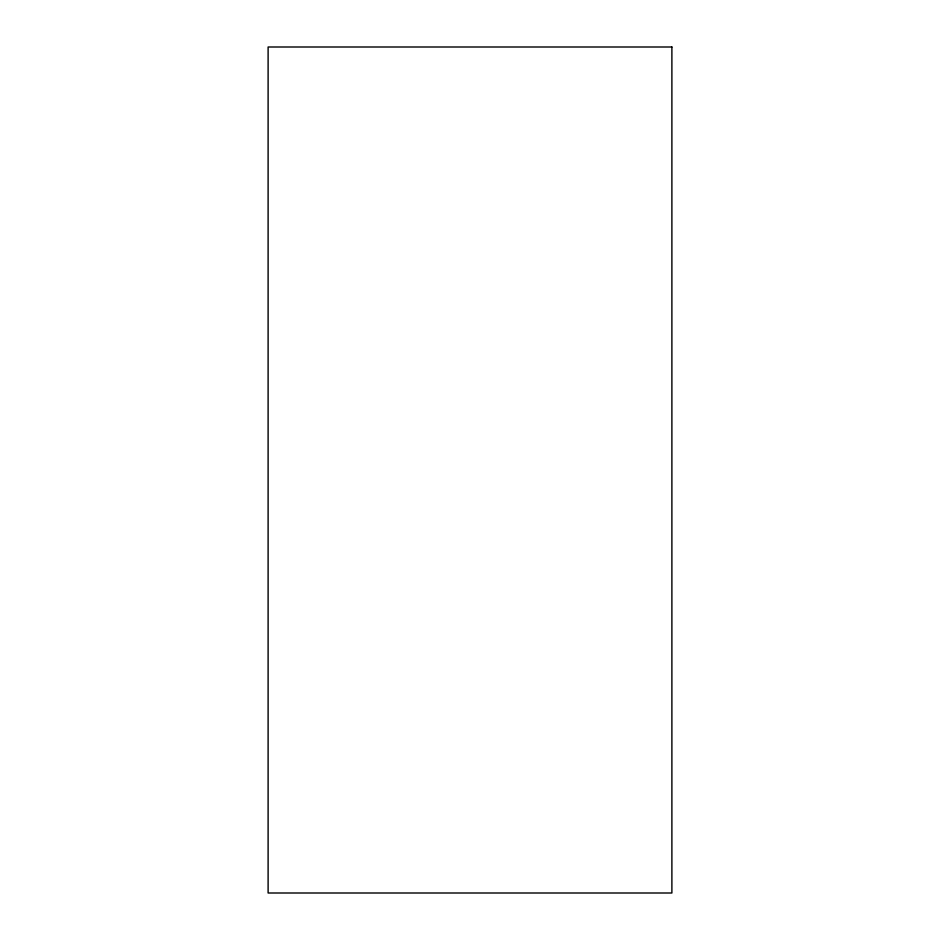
<?xml version="1.0" encoding="UTF-8"?>
<svg xmlns="http://www.w3.org/2000/svg" width="940" height="940" viewBox="0 0 940 940"><rect width="100%" height="100%" fill="white"/><g stroke="black" fill="none" stroke-linecap="round" stroke-linejoin="round"><path stroke-width="1.41" d="M671.889 47L268.112 47L268.112 893L671.889 893L671.889 47"/></g></svg>
